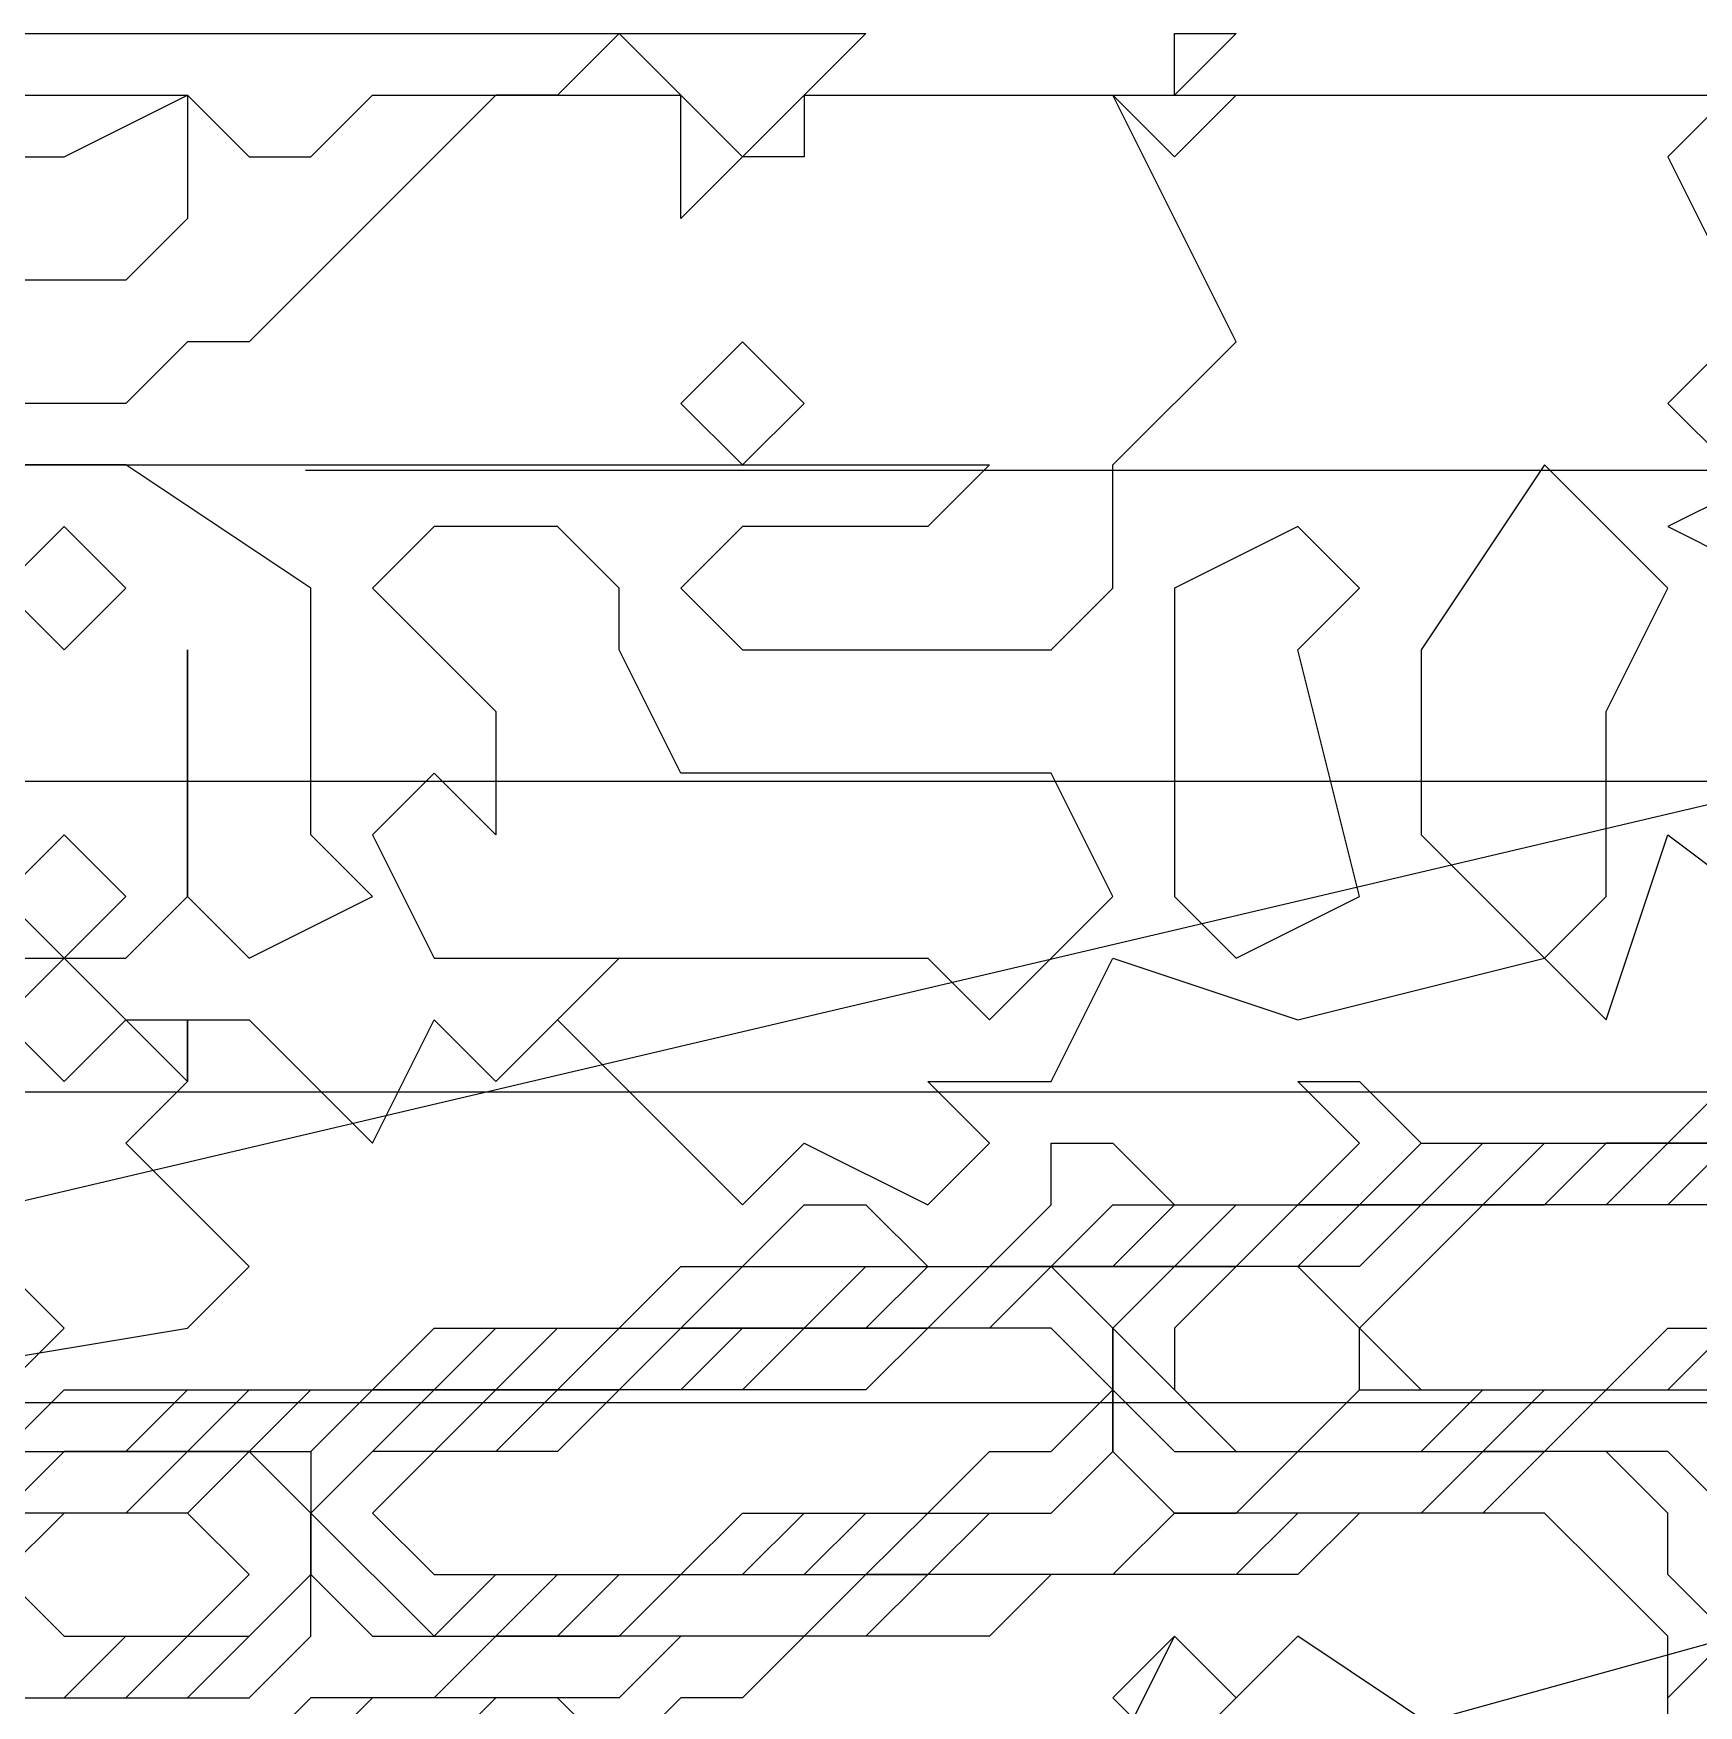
# Model space of a CAD drawing. Extents: x 46 to 224, y 52 to 151.
# Drawn here: x 92.37 to 108.45, y 135.07 to 151.22 of the extents above; entities that cross this region are included whole.
import ezdxf

# ---------------------------------------------------------------- set-up
doc = ezdxf.new("R2010")
doc.units = 0
doc.layers.add('OUTLINE', color=1, linetype='CONTINUOUS')

msp = doc.modelspace()

# ---------------------------------------------------------------- linework, layer by layer
for p, q in [((46.2437, 151.2183), (100.4103, 151.2183)), ((98.0294, 151.2183), (97.4341, 150.623)), ((98.6246, 150.623), (98.0294, 151.2183)), ((100.4103, 151.2183), (99.8151, 150.623)), ((103.3865, 151.2183), (103.9818, 151.2183)), ((103.9818, 151.2183), (103.3865, 150.623)), ((103.3865, 150.623), (103.3865, 151.2183)), ((51.0056, 150.623), (93.8627, 150.623)), ((92.6722, 150.0278), (93.8627, 150.623)), ((93.8627, 150.623), (93.8627, 149.4326)), ((93.8627, 150.623), (94.4579, 150.0278)), ((96.8389, 150.623), (94.4579, 148.2421)), ((95.0532, 150.0278), (95.6484, 150.623)), ((95.6484, 150.623), (98.6246, 150.623)), ((97.4341, 150.623), (96.8389, 150.623)), ((98.6246, 150.623), (99.2198, 150.0278)), ((98.6246, 149.4326), (98.6246, 150.623)), ((99.2198, 150.0278), (99.8151, 150.623)), ((99.8151, 150.623), (141.4818, 150.623)), ((99.8151, 150.623), (99.8151, 150.0278)), ((103.9818, 148.2421), (102.7913, 150.623)), ((102.7913, 150.623), (103.3865, 150.0278)), ((103.3865, 150.0278), (103.9818, 150.623)), ((103.9818, 150.623), (124.8151, 150.623)), ((108.7437, 150.623), (108.1484, 150.0278)), ((88.5056, 150.0278), (92.6722, 150.0278)), ((94.4579, 150.0278), (95.0532, 150.0278)), ((99.2198, 150.0278), (98.6246, 149.4326)), ((99.8151, 150.0278), (99.2198, 150.0278)), ((108.1484, 150.0278), (108.7437, 148.8373)), ((93.8627, 149.4326), (93.2675, 148.8373)), ((93.2675, 148.8373), (89.696, 148.8373)), ((93.8627, 148.2421), (93.2675, 147.6468)), ((94.4579, 148.2421), (93.8627, 148.2421)), ((99.2198, 148.2421), (98.6246, 147.6468)), ((99.8151, 147.6468), (99.2198, 148.2421)), ((102.7913, 147.0516), (103.9818, 148.2421)), ((108.7437, 148.2421), (108.1484, 147.6468)), ((93.2675, 147.6468), (89.1008, 147.6468)), ((98.6246, 147.6468), (99.2198, 147.0516)), ((99.2198, 147.0516), (99.8151, 147.6468)), ((108.1484, 147.6468), (108.7437, 147.0516)), ((89.696, 147.0516), (101.6008, 147.0516)), ((93.2675, 147.0516), (92.077, 147.0516)), ((95.0532, 145.8611), (93.2675, 147.0516)), ((101.6008, 147.0516), (101.0056, 146.4564)), ((102.7913, 145.8611), (102.7913, 147.0516)), ((106.9579, 147.0516), (105.7675, 145.2659)), ((107.5532, 146.4564), (106.9579, 147.0516)), ((109.3389, 147.0516), (108.1484, 146.4564)), ((92.6722, 146.4564), (92.077, 145.8611)), ((93.2675, 145.8611), (92.6722, 146.4564)), ((96.2437, 146.4564), (95.6484, 145.8611)), ((97.4341, 146.4564), (96.2437, 146.4564)), ((98.0294, 145.8611), (97.4341, 146.4564)), ((99.2198, 146.4564), (98.6246, 145.8611)), ((101.0056, 146.4564), (99.2198, 146.4564)), ((104.577, 146.4564), (103.3865, 145.8611)), ((105.1722, 145.8611), (104.577, 146.4564)), ((108.1484, 145.8611), (107.5532, 146.4564)), ((108.1484, 146.4564), (109.3389, 145.8611)), ((92.077, 145.8611), (92.6722, 145.2659)), ((92.6722, 145.2659), (93.2675, 145.8611)), ((95.0532, 143.4802), (95.0532, 145.8611)), ((95.6484, 145.8611), (96.8389, 144.6707)), ((98.0294, 145.2659), (98.0294, 145.8611)), ((98.6246, 145.8611), (99.2198, 145.2659)), ((102.196, 145.2659), (102.7913, 145.8611)), ((103.3865, 145.8611), (103.3865, 142.8849)), ((104.577, 145.2659), (105.1722, 145.8611)), ((107.5532, 144.6707), (108.1484, 145.8611)), ((93.8627, 142.8849), (93.8627, 145.2659)), ((93.8627, 145.2659), (93.8627, 142.8849)), ((98.6246, 144.0754), (98.0294, 145.2659)), ((99.2198, 145.2659), (102.196, 145.2659)), ((105.1722, 142.8849), (104.577, 145.2659)), ((105.7675, 145.2659), (105.7675, 143.4802)), ((96.8389, 144.6707), (96.8389, 143.4802)), ((107.5532, 142.8849), (107.5532, 144.6707)), ((96.2437, 144.0754), (95.6484, 143.4802)), ((96.8389, 143.4802), (96.2437, 144.0754)), ((102.196, 144.0754), (98.6246, 144.0754)), ((102.7913, 142.8849), (102.196, 144.0754)), ((92.6722, 143.4802), (92.077, 142.8849)), ((93.2675, 142.8849), (92.6722, 143.4802)), ((95.6484, 142.8849), (95.0532, 143.4802)), ((95.6484, 143.4802), (96.2437, 142.2897)), ((105.7675, 143.4802), (106.9579, 142.2897)), ((107.5532, 141.6945), (108.1484, 143.4802)), ((107.5532, 141.6945), (108.1484, 143.4802)), ((108.1484, 143.4802), (110.5294, 141.6945)), ((108.1484, 143.4802), (110.5294, 141.6945)), ((92.077, 142.8849), (92.6722, 142.2897)), ((92.6722, 142.2897), (93.2675, 142.8849)), ((93.2675, 142.2897), (93.8627, 142.8849)), ((93.8627, 142.8849), (94.4579, 142.2897)), ((94.4579, 142.2897), (95.6484, 142.8849)), ((101.6008, 141.6945), (102.7913, 142.8849)), ((103.3865, 142.8849), (103.9818, 142.2897)), ((103.9818, 142.2897), (105.1722, 142.8849)), ((106.9579, 142.2897), (107.5532, 142.8849)), ((90.2913, 142.2897), (93.2675, 142.2897)), ((92.6722, 142.2897), (92.077, 141.6945)), ((93.2675, 141.6945), (92.6722, 142.2897)), ((96.2437, 142.2897), (101.0056, 142.2897)), ((96.8389, 141.0992), (98.0294, 142.2897)), ((96.8389, 141.0992), (98.0294, 142.2897)), ((98.0294, 142.2897), (97.4341, 141.6945)), ((98.0294, 142.2897), (97.4341, 141.6945)), ((101.0056, 142.2897), (101.6008, 141.6945)), ((102.196, 141.0992), (102.7913, 142.2897)), ((102.196, 141.0992), (102.7913, 142.2897)), ((102.7913, 142.2897), (104.577, 141.6945)), ((102.7913, 142.2897), (104.577, 141.6945)), ((104.577, 141.6945), (106.9579, 142.2897)), ((104.577, 141.6945), (106.9579, 142.2897)), ((106.9579, 142.2897), (107.5532, 141.6945)), ((106.9579, 142.2897), (107.5532, 141.6945)), ((92.077, 141.6945), (92.6722, 141.0992)), ((92.6722, 141.0992), (93.2675, 141.6945)), ((93.8627, 141.0992), (93.2675, 141.6945)), ((93.2675, 141.6945), (94.4579, 141.6945)), ((93.8627, 141.0992), (93.2675, 141.6945)), ((93.2675, 141.6945), (94.4579, 141.6945)), ((93.8627, 141.6945), (93.8627, 141.0992)), ((93.8627, 141.0992), (93.8627, 141.6945)), ((94.4579, 141.6945), (95.6484, 140.504)), ((94.4579, 141.6945), (95.6484, 140.504)), ((95.6484, 140.504), (96.2437, 141.6945)), ((95.6484, 140.504), (96.2437, 141.6945)), ((96.2437, 141.6945), (96.8389, 141.0992)), ((96.2437, 141.6945), (96.8389, 141.0992)), ((97.4341, 141.6945), (99.2198, 139.9088)), ((97.4341, 141.6945), (99.2198, 139.9088)), ((93.2675, 140.504), (93.8627, 141.0992)), ((93.2675, 140.504), (93.8627, 141.0992)), ((93.8627, 141.0992), (93.2675, 140.504)), ((93.2675, 140.504), (93.8627, 141.0992)), ((101.6008, 140.504), (101.0056, 141.0992)), ((101.0056, 141.0992), (102.196, 141.0992)), ((101.6008, 140.504), (101.0056, 141.0992)), ((101.0056, 141.0992), (102.196, 141.0992)), ((105.1722, 140.504), (104.577, 141.0992)), ((104.577, 141.0992), (105.1722, 141.0992)), ((105.1722, 141.0992), (105.7675, 140.504)), ((108.1484, 140.504), (108.7437, 141.0992)), ((108.1484, 140.504), (108.7437, 141.0992)), ((94.4579, 139.3135), (93.2675, 140.504)), ((94.4579, 139.3135), (93.2675, 140.504)), ((99.2198, 139.9088), (99.8151, 140.504)), ((99.2198, 139.9088), (99.8151, 140.504)), ((99.8151, 140.504), (101.0056, 139.9088)), ((99.8151, 140.504), (101.0056, 139.9088)), ((101.0056, 139.9088), (101.6008, 140.504)), ((101.0056, 139.9088), (101.6008, 140.504)), ((102.196, 139.9088), (102.196, 140.504)), ((102.196, 140.504), (102.7913, 140.504)), ((102.7913, 140.504), (103.3865, 139.9088)), ((104.577, 139.9088), (105.1722, 140.504)), ((105.1722, 139.9088), (105.7675, 140.504)), ((105.7675, 139.9088), (106.3627, 140.504)), ((105.7675, 140.504), (108.1484, 140.504)), ((105.7675, 140.504), (108.1484, 140.504)), ((106.3627, 139.9088), (106.9579, 140.504)), ((106.3627, 139.9088), (106.9579, 140.504)), ((106.3627, 140.504), (108.7437, 140.504)), ((106.3627, 139.9088), (106.9579, 140.504)), ((106.9579, 140.504), (109.3389, 140.504)), ((106.9579, 139.9088), (107.5532, 140.504)), ((107.5532, 140.504), (106.9579, 139.9088)), ((106.9579, 140.504), (109.3389, 140.504)), ((106.9579, 140.504), (109.3389, 140.504)), ((108.1484, 140.504), (107.5532, 139.9088)), ((107.5532, 140.504), (109.3389, 140.504)), ((108.1484, 140.504), (107.5532, 140.504)), ((107.5532, 140.504), (109.9341, 140.504)), ((109.9341, 140.504), (107.5532, 140.504)), ((108.1484, 140.504), (107.5532, 139.9088)), ((108.1484, 140.504), (107.5532, 139.9088)), ((109.9341, 140.504), (108.1484, 140.504)), ((109.3389, 140.504), (108.1484, 140.504)), ((109.9341, 140.504), (108.1484, 140.504)), ((108.7437, 140.504), (108.1484, 139.9088)), ((108.7437, 140.504), (108.1484, 139.9088)), ((109.9341, 140.504), (108.1484, 140.504)), ((99.2198, 139.3135), (99.8151, 139.9088)), ((99.8151, 139.9088), (100.4103, 139.9088)), ((100.4103, 139.9088), (101.0056, 139.3135)), ((101.6008, 139.3135), (102.196, 139.9088)), ((102.196, 139.3135), (102.7913, 139.9088)), ((102.7913, 139.3135), (103.3865, 139.9088)), ((102.7913, 139.3135), (103.3865, 139.9088)), ((102.7913, 139.9088), (105.1722, 139.9088)), ((103.3865, 139.9088), (106.3627, 139.9088)), ((103.3865, 139.3135), (103.9818, 139.9088)), ((103.3865, 139.9088), (105.7675, 139.9088)), ((103.3865, 139.9088), (104.577, 139.9088)), ((103.3865, 139.3135), (103.9818, 139.9088)), ((103.9818, 139.3135), (104.577, 139.9088)), ((104.577, 139.9088), (103.9818, 139.3135)), ((103.9818, 139.9088), (106.3627, 139.9088)), ((103.9818, 139.9088), (106.3627, 139.9088)), ((105.1722, 139.9088), (104.577, 139.3135)), ((104.577, 139.9088), (106.3627, 139.9088)), ((105.1722, 139.9088), (104.577, 139.9088)), ((104.577, 139.9088), (106.9579, 139.9088)), ((106.9579, 139.9088), (104.577, 139.9088)), ((105.1722, 139.9088), (104.577, 139.3135)), ((105.1722, 139.9088), (104.577, 139.3135)), ((107.5532, 139.9088), (105.1722, 139.9088)), ((106.3627, 139.9088), (105.1722, 139.9088)), ((107.5532, 139.9088), (105.1722, 139.9088)), ((105.7675, 139.9088), (105.1722, 139.3135)), ((105.7675, 139.9088), (105.1722, 139.3135)), ((106.3627, 139.9088), (105.1722, 138.7183)), ((107.5532, 139.9088), (105.1722, 139.9088)), ((108.1484, 139.9088), (105.7675, 139.9088)), ((108.1484, 139.9088), (105.7675, 139.9088)), ((109.3389, 139.9088), (106.3627, 139.9088)), ((92.6722, 138.7183), (92.077, 139.3135)), ((93.8627, 138.7183), (94.4579, 139.3135)), ((93.8627, 138.7183), (94.4579, 139.3135)), ((98.0294, 138.7183), (98.6246, 139.3135)), ((98.6246, 138.7183), (99.2198, 139.3135)), ((98.6246, 139.3135), (99.2198, 139.3135)), ((99.2198, 139.3135), (102.196, 139.3135)), ((99.8151, 138.7183), (100.4103, 139.3135)), ((99.8151, 138.7183), (100.4103, 139.3135)), ((100.4103, 139.3135), (102.7913, 139.3135)), ((100.4103, 138.7183), (101.0056, 139.3135)), ((100.4103, 138.7183), (101.0056, 139.3135)), ((100.4103, 139.3135), (102.7913, 139.3135)), ((100.4103, 138.7183), (101.0056, 139.3135)), ((101.0056, 138.7183), (101.6008, 139.3135)), ((101.6008, 139.3135), (101.0056, 138.7183)), ((101.0056, 138.7183), (101.6008, 139.3135)), ((101.6008, 139.3135), (101.0056, 138.7183)), ((101.0056, 139.3135), (103.9818, 139.3135)), ((101.6008, 139.3135), (101.0056, 138.7183)), ((101.0056, 139.3135), (103.3865, 139.3135)), ((101.0056, 139.3135), (101.6008, 139.3135)), ((101.0056, 139.3135), (103.3865, 139.3135)), ((102.196, 139.3135), (101.6008, 138.7183)), ((101.6008, 139.3135), (103.3865, 139.3135)), ((103.3865, 139.3135), (101.6008, 139.3135)), ((101.6008, 139.3135), (103.3865, 139.3135)), ((103.3865, 139.3135), (101.6008, 139.3135)), ((102.196, 139.3135), (101.6008, 139.3135)), ((102.196, 139.3135), (101.6008, 138.7183)), ((102.196, 139.3135), (101.6008, 138.7183)), ((102.7913, 138.7183), (102.196, 139.3135)), ((102.7913, 138.7183), (102.196, 139.3135)), ((102.7913, 138.7183), (102.196, 139.3135)), ((102.7913, 138.7183), (102.196, 139.3135)), ((103.3865, 139.3135), (102.7913, 138.7183)), ((103.3865, 139.3135), (102.7913, 138.7183)), ((103.3865, 139.3135), (102.7913, 138.7183)), ((103.3865, 139.3135), (102.7913, 138.7183)), ((103.3865, 139.3135), (102.7913, 138.7183)), ((104.577, 139.3135), (103.3865, 139.3135)), ((103.9818, 139.3135), (103.3865, 139.3135)), ((104.577, 139.3135), (103.3865, 139.3135)), ((105.1722, 139.3135), (103.3865, 139.3135)), ((103.9818, 139.3135), (103.3865, 138.7183)), ((103.9818, 139.3135), (103.3865, 138.7183)), ((104.577, 139.3135), (103.3865, 139.3135)), ((105.1722, 139.3135), (103.9818, 139.3135)), ((104.577, 139.3135), (103.9818, 139.3135)), ((105.1722, 138.7183), (104.577, 139.3135)), ((90.2913, 138.123), (93.8627, 138.7183)), ((90.2913, 138.123), (93.8627, 138.7183)), ((92.077, 138.123), (92.6722, 138.7183)), ((95.6484, 138.123), (96.2437, 138.7183)), ((96.2437, 138.123), (96.8389, 138.7183)), ((96.2437, 138.123), (96.8389, 138.7183)), ((96.2437, 138.7183), (98.0294, 138.7183)), ((96.8389, 138.123), (97.4341, 138.7183)), ((96.8389, 138.123), (97.4341, 138.7183)), ((96.8389, 138.7183), (99.8151, 138.7183)), ((96.8389, 138.7183), (98.6246, 138.7183)), ((96.8389, 138.123), (97.4341, 138.7183)), ((97.4341, 138.7183), (99.8151, 138.7183)), ((97.4341, 138.123), (98.0294, 138.7183)), ((97.4341, 138.7183), (100.4103, 138.7183)), ((97.4341, 138.7183), (100.4103, 138.7183)), ((98.0294, 138.123), (98.6246, 138.7183)), ((98.6246, 138.7183), (98.0294, 138.123)), ((98.0294, 138.123), (98.6246, 138.7183)), ((98.6246, 138.7183), (98.0294, 138.123)), ((98.0294, 138.7183), (100.4103, 138.7183)), ((98.6246, 138.7183), (98.0294, 138.123)), ((99.2198, 138.7183), (98.6246, 138.123)), ((98.6246, 138.7183), (101.0056, 138.7183)), ((101.0056, 138.7183), (98.6246, 138.7183)), ((98.6246, 138.7183), (101.0056, 138.7183)), ((101.0056, 138.7183), (98.6246, 138.7183)), ((101.0056, 138.7183), (98.6246, 138.7183)), ((99.2198, 138.7183), (98.6246, 138.123)), ((99.2198, 138.7183), (98.6246, 138.123)), ((101.6008, 138.7183), (99.2198, 138.7183)), ((101.6008, 138.7183), (99.2198, 138.7183)), ((99.8151, 138.7183), (99.2198, 138.123)), ((99.8151, 138.7183), (99.2198, 138.123)), ((101.6008, 138.7183), (99.2198, 138.7183)), ((102.196, 138.7183), (99.8151, 138.7183)), ((102.196, 138.7183), (99.8151, 138.7183)), ((101.0056, 138.7183), (100.4103, 138.123)), ((102.196, 138.7183), (101.0056, 138.7183)), ((102.7913, 138.123), (102.196, 138.7183)), ((102.7913, 138.123), (102.196, 138.7183)), ((102.7913, 138.123), (102.196, 138.7183)), ((102.7913, 138.7183), (102.7913, 138.123)), ((102.7913, 137.5278), (102.7913, 138.7183)), ((102.7913, 138.123), (102.7913, 138.7183)), ((102.7913, 138.7183), (102.7913, 138.123)), ((102.7913, 138.123), (102.7913, 138.7183)), ((102.7913, 138.7183), (102.7913, 138.123)), ((102.7913, 138.7183), (103.9818, 137.5278)), ((102.7913, 138.123), (102.7913, 138.7183)), ((102.7913, 138.7183), (102.7913, 138.123)), ((103.3865, 138.7183), (103.3865, 138.123)), ((103.3865, 138.7183), (103.3865, 138.123)), ((105.1722, 138.7183), (105.7675, 138.123)), ((105.1722, 138.123), (105.1722, 138.7183)), ((107.5532, 138.123), (108.1484, 138.7183)), ((107.5532, 138.123), (108.1484, 138.7183)), ((108.1484, 138.123), (108.7437, 138.7183)), ((108.1484, 138.123), (108.7437, 138.7183)), ((108.1484, 138.7183), (109.9341, 138.7183)), ((108.1484, 138.7183), (109.9341, 138.7183)), ((92.077, 137.5278), (92.6722, 138.123)), ((92.6722, 138.123), (95.6484, 138.123)), ((93.2675, 137.5278), (93.8627, 138.123)), ((93.8627, 137.5278), (94.4579, 138.123)), ((93.8627, 137.5278), (94.4579, 138.123)), ((93.8627, 138.123), (96.2437, 138.123)), ((94.4579, 138.123), (96.8389, 138.123)), ((94.4579, 137.5278), (95.0532, 138.123)), ((94.4579, 137.5278), (95.0532, 138.123)), ((94.4579, 138.123), (96.2437, 138.123)), ((94.4579, 137.5278), (95.0532, 138.123)), ((96.2437, 138.123), (95.0532, 136.9326)), ((95.0532, 137.5278), (95.6484, 138.123)), ((95.6484, 138.123), (95.0532, 137.5278)), ((95.0532, 137.5278), (95.6484, 138.123)), ((95.6484, 138.123), (95.0532, 137.5278)), ((95.0532, 138.123), (97.4341, 138.123)), ((95.6484, 138.123), (95.0532, 137.5278)), ((95.0532, 138.123), (96.8389, 138.123)), ((96.2437, 138.123), (95.0532, 136.9326)), ((95.0532, 138.123), (96.8389, 138.123)), ((96.2437, 138.123), (95.0532, 136.9326)), ((95.6484, 138.123), (98.0294, 138.123)), ((98.0294, 138.123), (95.6484, 138.123)), ((95.6484, 138.123), (98.0294, 138.123)), ((98.0294, 138.123), (95.6484, 138.123)), ((98.0294, 138.123), (95.6484, 138.123)), ((98.6246, 138.123), (96.2437, 138.123)), ((98.6246, 138.123), (96.2437, 138.123)), ((96.8389, 138.123), (96.2437, 137.5278)), ((98.6246, 138.123), (96.2437, 138.123)), ((99.2198, 138.123), (96.8389, 138.123)), ((97.4341, 138.123), (96.8389, 137.5278)), ((99.2198, 138.123), (97.4341, 138.123)), ((98.0294, 138.123), (97.4341, 137.5278)), ((100.4103, 138.123), (98.0294, 138.123)), ((102.196, 137.5278), (102.7913, 138.123)), ((102.7913, 138.123), (103.3865, 137.5278)), ((102.7913, 137.5278), (102.7913, 138.123)), ((102.7913, 138.123), (102.7913, 137.5278)), ((102.7913, 137.5278), (102.7913, 138.123)), ((102.7913, 138.123), (102.7913, 137.5278)), ((102.7913, 137.5278), (102.7913, 138.123)), ((102.7913, 138.123), (103.3865, 137.5278)), ((102.7913, 137.5278), (102.7913, 138.123)), ((102.7913, 138.123), (103.3865, 137.5278)), ((102.7913, 137.5278), (102.7913, 138.123)), ((102.7913, 137.5278), (102.7913, 138.123)), ((102.7913, 137.5278), (102.7913, 138.123)), ((102.7913, 138.123), (103.3865, 137.5278)), ((103.3865, 138.123), (103.9818, 137.5278)), ((103.3865, 138.123), (103.9818, 137.5278)), ((104.577, 137.5278), (105.1722, 138.123)), ((104.577, 137.5278), (105.1722, 138.123)), ((105.1722, 138.123), (107.5532, 138.123)), ((105.7675, 137.5278), (106.3627, 138.123)), ((105.7675, 137.5278), (106.3627, 138.123)), ((105.7675, 138.123), (107.5532, 138.123)), ((106.3627, 138.123), (108.1484, 138.123)), ((106.3627, 137.5278), (106.9579, 138.123)), ((106.3627, 137.5278), (106.9579, 138.123)), ((106.3627, 138.123), (108.1484, 138.123)), ((106.3627, 137.5278), (106.9579, 138.123)), ((106.9579, 137.5278), (107.5532, 138.123)), ((106.9579, 137.5278), (107.5532, 138.123)), ((106.9579, 138.123), (109.3389, 138.123)), ((106.9579, 138.123), (109.3389, 138.123)), ((106.9579, 138.123), (109.3389, 138.123)), ((107.5532, 138.123), (109.9341, 138.123)), ((107.5532, 138.123), (109.9341, 138.123)), ((90.8865, 137.5278), (93.2675, 137.5278)), ((91.4818, 137.5278), (93.8627, 137.5278)), ((92.077, 137.5278), (93.8627, 137.5278)), ((92.6722, 137.5278), (92.077, 136.9326)), ((92.077, 136.9326), (92.6722, 137.5278)), ((92.6722, 137.5278), (92.077, 136.9326)), ((92.077, 136.9326), (92.6722, 137.5278)), ((92.077, 136.9326), (92.6722, 137.5278)), ((92.6722, 137.5278), (92.077, 136.9326)), ((92.077, 137.5278), (94.4579, 137.5278)), ((92.6722, 137.5278), (92.077, 136.9326)), ((92.077, 137.5278), (94.4579, 137.5278)), ((92.6722, 137.5278), (92.077, 136.9326)), ((94.4579, 137.5278), (92.6722, 137.5278)), ((92.6722, 137.5278), (95.0532, 137.5278)), ((94.4579, 137.5278), (92.6722, 137.5278)), ((92.6722, 137.5278), (95.0532, 137.5278)), ((92.6722, 137.5278), (94.4579, 137.5278)), ((94.4579, 137.5278), (92.6722, 137.5278)), ((94.4579, 137.5278), (92.6722, 137.5278)), ((94.4579, 137.5278), (92.6722, 137.5278)), ((93.8627, 137.5278), (93.2675, 136.9326)), ((93.8627, 137.5278), (93.2675, 136.9326)), ((94.4579, 137.5278), (93.8627, 137.5278)), ((94.4579, 137.5278), (93.8627, 137.5278)), ((94.4579, 137.5278), (93.8627, 136.9326)), ((95.0532, 136.9326), (94.4579, 137.5278)), ((95.0532, 136.9326), (94.4579, 137.5278)), ((95.0532, 136.9326), (94.4579, 137.5278)), ((95.0532, 136.9326), (94.4579, 137.5278)), ((95.0532, 136.9326), (94.4579, 137.5278)), ((95.0532, 136.9326), (94.4579, 137.5278)), ((95.0532, 136.9326), (94.4579, 137.5278)), ((95.0532, 136.9326), (94.4579, 137.5278)), ((95.0532, 137.5278), (95.0532, 136.3373)), ((95.0532, 137.5278), (95.0532, 136.3373)), ((95.0532, 137.5278), (95.0532, 136.3373)), ((95.6484, 137.5278), (95.0532, 136.9326)), ((95.6484, 137.5278), (95.0532, 136.9326)), ((96.2437, 137.5278), (95.6484, 137.5278)), ((96.8389, 137.5278), (95.6484, 137.5278)), ((96.2437, 137.5278), (95.6484, 136.9326)), ((97.4341, 137.5278), (96.2437, 137.5278)), ((101.0056, 136.9326), (101.6008, 137.5278)), ((101.6008, 137.5278), (102.196, 137.5278)), ((102.196, 136.9326), (102.7913, 137.5278)), ((102.196, 136.9326), (102.7913, 137.5278)), ((102.196, 136.9326), (102.7913, 137.5278)), ((102.196, 136.9326), (102.7913, 137.5278)), ((102.196, 136.9326), (102.7913, 137.5278)), ((102.196, 136.9326), (102.7913, 137.5278)), ((102.196, 136.9326), (102.7913, 137.5278)), ((102.196, 136.9326), (102.7913, 137.5278)), ((102.7913, 137.5278), (103.3865, 136.9326)), ((102.7913, 137.5278), (103.3865, 136.9326)), ((103.3865, 137.5278), (105.7675, 137.5278)), ((103.3865, 137.5278), (106.3627, 137.5278)), ((103.3865, 137.5278), (106.3627, 137.5278)), ((103.3865, 137.5278), (106.3627, 137.5278)), ((103.9818, 136.9326), (104.577, 137.5278)), ((103.9818, 136.9326), (104.577, 137.5278)), ((103.9818, 137.5278), (105.7675, 137.5278)), ((103.9818, 137.5278), (104.577, 137.5278)), ((103.9818, 137.5278), (104.577, 137.5278)), ((104.577, 137.5278), (106.9579, 137.5278)), ((104.577, 137.5278), (106.9579, 137.5278)), ((106.3627, 137.5278), (105.7675, 136.9326)), ((108.1484, 137.5278), (106.3627, 137.5278)), ((106.9579, 137.5278), (106.3627, 136.9326)), ((107.5532, 137.5278), (106.9579, 137.5278)), ((108.1484, 136.9326), (107.5532, 137.5278)), ((108.7437, 136.9326), (108.1484, 137.5278)), ((93.2675, 136.9326), (90.2913, 136.9326)), ((93.2675, 136.9326), (90.8865, 136.9326)), ((93.8627, 136.9326), (91.4818, 136.9326)), ((92.6722, 136.9326), (92.077, 136.3373)), ((93.8627, 136.9326), (92.6722, 136.9326)), ((94.4579, 136.3373), (93.8627, 136.9326)), ((95.0532, 136.9326), (95.0532, 136.3373)), ((95.0532, 136.3373), (95.0532, 136.9326)), ((95.0532, 135.7421), (95.0532, 136.9326)), ((95.0532, 135.7421), (95.0532, 136.9326)), ((95.0532, 135.7421), (95.0532, 136.9326)), ((95.0532, 136.9326), (95.0532, 136.3373)), ((95.0532, 135.7421), (95.0532, 136.9326)), ((95.0532, 136.9326), (96.2437, 135.7421)), ((95.0532, 136.3373), (95.0532, 136.9326)), ((95.0532, 136.9326), (96.2437, 135.7421)), ((95.0532, 136.3373), (95.0532, 136.9326)), ((95.0532, 136.9326), (95.0532, 136.3373)), ((95.0532, 135.7421), (95.0532, 136.9326)), ((95.6484, 136.9326), (96.2437, 136.3373)), ((98.6246, 136.3373), (99.2198, 136.9326)), ((99.2198, 136.3373), (99.8151, 136.9326)), ((99.2198, 136.9326), (101.0056, 136.9326)), ((99.8151, 136.3373), (100.4103, 136.9326)), ((99.8151, 136.3373), (100.4103, 136.9326)), ((99.8151, 136.9326), (102.196, 136.9326)), ((100.4103, 136.9326), (102.196, 136.9326)), ((100.4103, 136.3373), (101.0056, 136.9326)), ((100.4103, 136.3373), (101.0056, 136.9326)), ((100.4103, 136.9326), (102.196, 136.9326)), ((100.4103, 136.3373), (101.0056, 136.9326)), ((101.0056, 136.3373), (101.6008, 136.9326)), ((101.0056, 136.3373), (101.6008, 136.9326)), ((101.0056, 136.9326), (102.196, 136.9326)), ((101.0056, 136.9326), (102.196, 136.9326)), ((101.0056, 136.9326), (102.196, 136.9326)), ((101.6008, 136.9326), (102.196, 136.9326)), ((101.6008, 136.9326), (102.196, 136.9326)), ((103.3865, 136.9326), (102.7913, 136.3373)), ((103.3865, 136.9326), (103.9818, 136.9326)), ((103.3865, 136.9326), (103.9818, 136.9326)), ((105.7675, 136.9326), (103.3865, 136.9326)), ((104.577, 136.9326), (103.9818, 136.3373)), ((106.3627, 136.9326), (104.577, 136.9326)), ((105.1722, 136.9326), (104.577, 136.3373)), ((105.1722, 136.9326), (104.577, 136.3373)), ((106.9579, 136.9326), (105.1722, 136.9326)), ((106.9579, 136.9326), (105.1722, 136.9326)), ((107.5532, 136.3373), (106.9579, 136.9326)), ((107.5532, 136.3373), (106.9579, 136.9326)), ((108.1484, 136.3373), (108.1484, 136.9326)), ((92.077, 136.3373), (92.6722, 135.7421)), ((93.8627, 135.7421), (94.4579, 136.3373)), ((94.4579, 135.7421), (95.0532, 136.3373)), ((94.4579, 135.7421), (95.0532, 136.3373)), ((94.4579, 135.7421), (95.0532, 136.3373)), ((95.0532, 136.3373), (95.6484, 135.7421)), ((95.0532, 136.3373), (95.6484, 135.7421)), ((95.0532, 136.3373), (95.6484, 135.7421)), ((95.0532, 136.3373), (95.6484, 135.7421)), ((95.0532, 136.3373), (95.6484, 135.7421)), ((95.0532, 136.3373), (95.6484, 135.7421)), ((96.2437, 135.7421), (96.8389, 136.3373)), ((96.2437, 136.3373), (98.6246, 136.3373)), ((96.8389, 135.7421), (97.4341, 136.3373)), ((96.8389, 135.7421), (97.4341, 136.3373)), ((96.8389, 136.3373), (99.2198, 136.3373)), ((97.4341, 136.3373), (99.8151, 136.3373)), ((97.4341, 135.7421), (98.0294, 136.3373)), ((97.4341, 135.7421), (98.0294, 136.3373)), ((97.4341, 136.3373), (99.8151, 136.3373)), ((97.4341, 135.7421), (98.0294, 136.3373)), ((98.0294, 135.7421), (98.6246, 136.3373)), ((98.0294, 135.7421), (98.6246, 136.3373)), ((98.0294, 136.3373), (100.4103, 136.3373)), ((98.0294, 136.3373), (100.4103, 136.3373)), ((98.0294, 136.3373), (100.4103, 136.3373)), ((98.6246, 136.3373), (101.0056, 136.3373)), ((98.6246, 136.3373), (101.0056, 136.3373)), ((100.4103, 136.3373), (99.8151, 135.7421)), ((102.7913, 136.3373), (100.4103, 136.3373)), ((101.0056, 136.3373), (100.4103, 135.7421)), ((103.9818, 136.3373), (101.0056, 136.3373)), ((102.196, 136.3373), (101.6008, 135.7421)), ((102.196, 136.3373), (101.6008, 135.7421)), ((104.577, 136.3373), (102.196, 136.3373)), ((104.577, 136.3373), (102.196, 136.3373)), ((108.1484, 135.7421), (107.5532, 136.3373)), ((108.1484, 135.7421), (107.5532, 136.3373)), ((108.7437, 135.7421), (108.1484, 136.3373)), ((92.6722, 135.1468), (93.2675, 135.7421)), ((92.6722, 135.7421), (93.8627, 135.7421)), ((93.2675, 135.1468), (93.8627, 135.7421)), ((93.2675, 135.7421), (94.4579, 135.7421)), ((93.8627, 135.1468), (94.4579, 135.7421)), ((93.8627, 135.7421), (94.4579, 135.7421)), ((94.4579, 135.1468), (95.0532, 135.7421)), ((94.4579, 135.1468), (95.0532, 135.7421)), ((94.4579, 135.1468), (95.0532, 135.7421)), ((94.4579, 135.1468), (95.0532, 135.7421)), ((94.4579, 135.1468), (95.0532, 135.7421)), ((95.6484, 135.7421), (96.8389, 135.7421)), ((95.6484, 135.7421), (98.0294, 135.7421)), ((95.6484, 135.7421), (98.0294, 135.7421)), ((95.6484, 135.7421), (97.4341, 135.7421)), ((95.6484, 135.7421), (97.4341, 135.7421)), ((95.6484, 135.7421), (97.4341, 135.7421)), ((96.8389, 135.7421), (96.2437, 135.1468)), ((96.2437, 135.7421), (96.8389, 135.7421)), ((99.8151, 135.7421), (96.8389, 135.7421)), ((98.6246, 135.7421), (98.0294, 135.1468)), ((100.4103, 135.7421), (98.6246, 135.7421)), ((99.8151, 135.7421), (99.2198, 135.1468)), ((99.8151, 135.7421), (99.2198, 135.1468)), ((101.6008, 135.7421), (99.8151, 135.7421)), ((101.6008, 135.7421), (99.8151, 135.7421)), ((103.3865, 135.7421), (102.7913, 134.5516)), ((103.3865, 135.7421), (102.7913, 134.5516)), ((103.3865, 135.7421), (102.7913, 135.1468)), ((103.9818, 135.1468), (103.3865, 135.7421)), ((103.9818, 135.1468), (103.3865, 135.7421)), ((103.9818, 135.1468), (103.3865, 135.7421)), ((104.577, 135.7421), (103.9818, 135.1468)), ((104.577, 135.7421), (103.9818, 135.1468)), ((106.3627, 134.5516), (104.577, 135.7421)), ((106.3627, 134.5516), (104.577, 135.7421)), ((108.1484, 135.1468), (108.7437, 135.7421)), ((108.1484, 133.9564), (108.1484, 135.7421)), ((108.1484, 133.9564), (108.1484, 135.7421)), ((90.2913, 135.1468), (92.6722, 135.1468)), ((91.4818, 135.1468), (93.8627, 135.1468)), ((91.4818, 135.1468), (93.2675, 135.1468)), ((92.077, 135.1468), (94.4579, 135.1468)), ((92.077, 135.1468), (94.4579, 135.1468)), ((92.077, 135.1468), (94.4579, 135.1468)), ((92.077, 135.1468), (94.4579, 135.1468)), ((92.077, 135.1468), (94.4579, 135.1468)), ((95.0532, 135.1468), (94.4579, 134.5516)), ((96.2437, 135.1468), (95.0532, 135.1468)), ((95.6484, 135.1468), (95.0532, 134.5516)), ((98.0294, 135.1468), (95.6484, 135.1468)), ((96.8389, 135.1468), (96.2437, 134.5516)), ((96.8389, 135.1468), (96.2437, 134.5516)), ((97.4341, 135.1468), (96.8389, 135.1468)), ((97.4341, 135.1468), (96.8389, 135.1468)), ((98.0294, 134.5516), (97.4341, 135.1468)), ((98.0294, 134.5516), (97.4341, 135.1468)), ((98.6246, 135.1468), (98.0294, 134.5516)), ((98.6246, 135.1468), (98.0294, 134.5516)), ((99.2198, 135.1468), (98.6246, 135.1468)), ((99.2198, 135.1468), (98.6246, 135.1468)), ((102.7913, 135.1468), (103.3865, 134.5516)), ((103.3865, 134.5516), (103.9818, 135.1468)), ((108.1484, 133.9564), (108.1484, 135.1468))]:
    msp.add_line(p, q)
at = {"layer": 'OUTLINE', "color": 1}
for p, q in [((50, 130), (135, 150)), ((95, 147), (175, 147)), ((80, 144), (190, 144)), ((70, 125), (135, 143)), ((70, 141), (200, 141)), ((60, 138), (210, 138))]:
    msp.add_line(p, q, dxfattribs=at)

doc.saveas('drawing.dxf')
